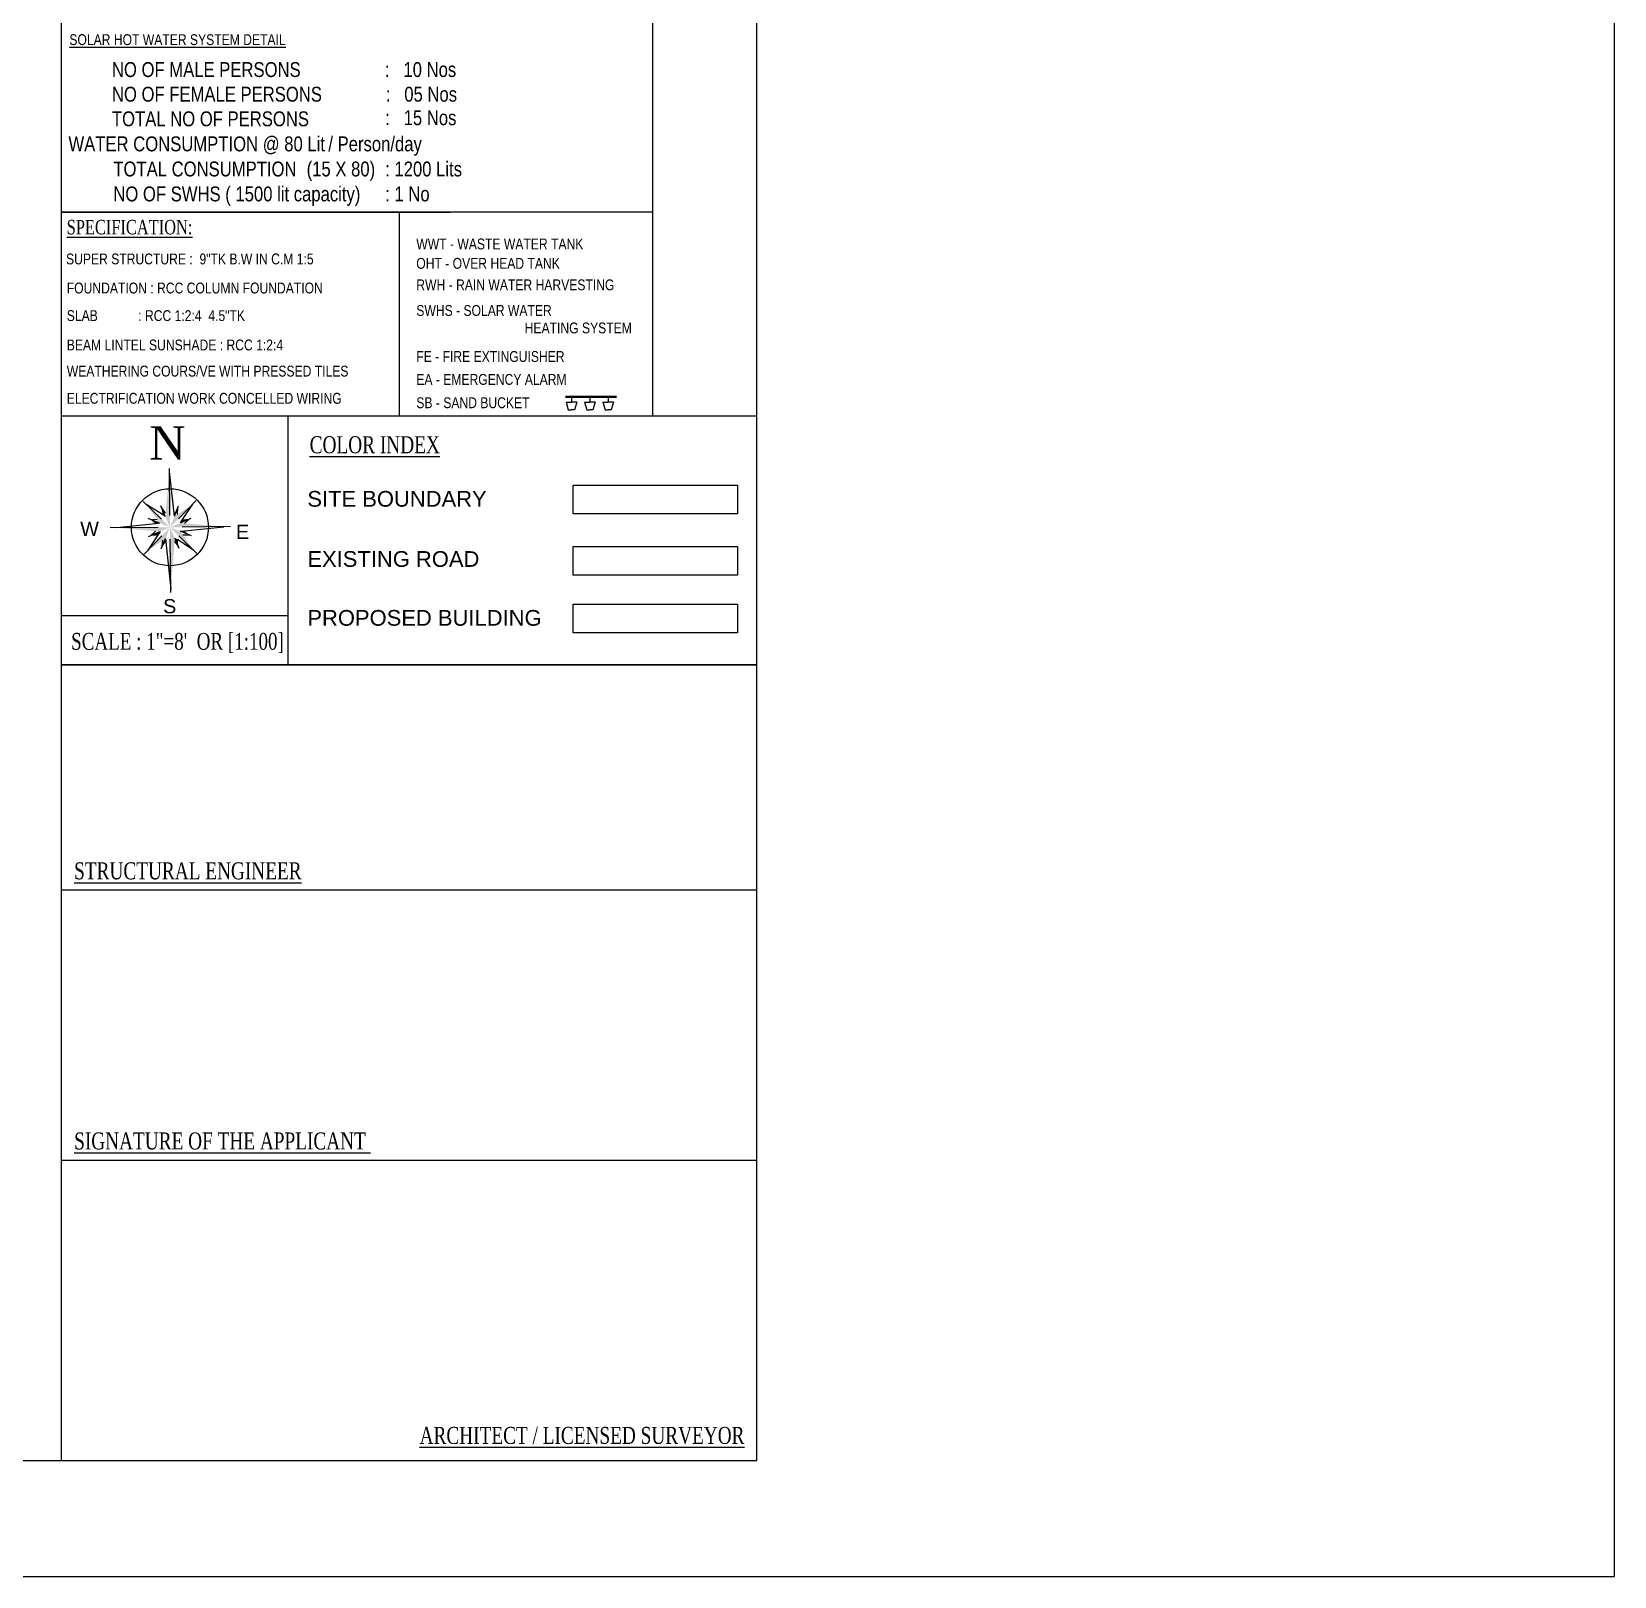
# Model space of a CAD drawing. Header units: metres. Extents: x 0 to 298, y 0 to 242.
# Drawn here: x 205.9 to 297.6, y 0 to 89.6 of the extents above; entities that cross this region are included whole.
import ezdxf
from ezdxf.enums import TextEntityAlignment as Align

# ---------------------------------------------------------------- set-up
doc = ezdxf.new("R2010")
doc.units = ezdxf.units.M
doc.styles.add('ROMANT', font='romantic.ttf')
doc.styles.add('style2', font='arial.ttf')
doc.styles.add('TIMES', font='times.ttf')

msp = doc.modelspace()

# ---------------------------------------------------------------- linework, layer by layer
for p, q in [((207.61826, 6.72489), (207.61826, 166.06417)), ((241.88809, 110.75869), (241.88809, 67.25736)), ((241.88809, 79.08319), (207.65896, 79.08319)), ((207.65896, 79.08319), (230.15581, 79.08319)), ((227.21982, 67.25736), (227.21982, 79.08319)), ((229.03811, 67.25737), (207.61893, 67.25737)), ((241.88809, 67.25736), (207.63628, 67.25736)), ((241.88809, 67.25736), (207.65896, 67.25736)), ((220.73183, 67.25736), (220.73183, 52.83788)), ((213.89755, 61.50597), (213.87429, 64.22925)), ((214.15604, 61.63962), (213.87681, 64.04335)), ((213.41699, 61.29493), (212.36185, 62.32183)), ((213.46923, 61.55594), (212.56058, 62.12842)), ((213.63805, 61.44667), (213.38807, 62.05685)), ((213.65412, 61.63282), (213.43251, 61.94836)), ((213.63805, 61.44667), (213.46923, 61.55594)), ((214.17715, 61.45398), (214.15604, 61.63962)), ((214.17715, 61.45398), (214.4105, 62.07072)), ((214.34295, 61.56779), (214.36873, 61.96033)), ((214.40224, 61.30829), (215.42915, 62.36343)), ((214.64441, 61.27438), (215.22744, 62.15617)), ((213.21906, 60.80882), (210.445, 60.77983)), ((213.06757, 61.01129), (210.83538, 60.78513)), ((213.2713, 61.06983), (212.65431, 61.32177)), ((213.17583, 61.25447), (212.76944, 61.27476)), ((213.07337, 60.58373), (212.78313, 60.33125)), ((213.32732, 61.052), (213.06757, 61.01129)), ((213.33387, 60.56867), (213.18818, 60.34358)), ((214.50502, 60.58455), (214.74644, 60.60642)), ((214.51706, 61.06813), (214.64441, 61.27438)), ((214.55399, 61.08723), (215.14533, 61.35555)), ((215.15944, 60.31453), (214.56104, 60.56672)), ((217.40814, 60.85647), (214.61328, 60.82773)), ((214.74644, 60.60642), (217.03635, 60.85142)), ((215.03249, 61.30435), (214.75923, 61.03423)), ((212.40345, 59.25453), (213.4301, 60.32826)), ((213.18818, 60.34358), (212.60167, 59.46185)), ((212.66843, 60.28075), (213.27836, 60.54932)), ((213.40326, 59.56558), (213.65544, 60.16398)), ((213.45726, 59.69647), (213.4894, 60.06876)), ((213.65544, 60.16398), (213.67656, 59.97834)), ((213.67656, 59.97834), (213.95553, 57.23034)), ((213.95805, 57.04445), (213.9162, 60.13033)), ((214.17848, 59.98514), (214.39571, 59.69474)), ((214.44428, 59.5797), (214.19455, 60.17129)), ((214.19455, 60.17129), (214.36311, 60.08061)), ((215.26348, 59.49784), (214.36311, 60.08061)), ((215.47074, 59.29613), (214.4156, 60.32303)), ((215.05738, 60.35754), (214.65677, 60.36349)), ((220.73183, 55.68254), (207.59156, 55.68254)), ((207.61826, 52.83788), (247.924, 52.83788)), ((247.89731, 52.83788), (207.61826, 52.83788)), ((247.924, 52.83788), (207.64495, 52.83788)), ((207.61826, 39.7935), (247.924, 39.7935)), ((207.61826, 24.1329), (247.924, 24.1329))]:
    msp.add_line(p, q)
at = {"ltscale": 2}
for p, q in [((236.83897, 68.42583), (239.78357, 68.42583)), ((236.83897, 68.36391), (239.78357, 68.36391)), ((236.8652, 68.07205), (236.99911, 67.61883)), ((236.8652, 68.07205), (237.17549, 68.07205)), ((237.17549, 68.42583), (237.17549, 68.11468)), ((237.17549, 68.07205), (237.17549, 68.11468)), ((237.48577, 68.07205), (237.17549, 68.07205)), ((237.48577, 68.07205), (237.35187, 67.61883)), ((237.93239, 68.07205), (238.24268, 68.07205)), ((237.93239, 68.07205), (238.0663, 67.61883)), ((238.24268, 68.42583), (238.24268, 68.11468)), ((238.24268, 68.07205), (238.24268, 68.11468)), ((238.55296, 68.07205), (238.24268, 68.07205)), ((238.55296, 68.07205), (238.41906, 67.61883)), ((238.99958, 68.07205), (239.13349, 67.61883)), ((238.99958, 68.07205), (239.30987, 68.07205)), ((239.30987, 68.42583), (239.30987, 68.11468)), ((239.30987, 68.07205), (239.30987, 68.11468)), ((239.62016, 68.07205), (239.30987, 68.07205)), ((239.62016, 68.07205), (239.48625, 67.61883)), ((236.99911, 67.61883), (237.17549, 67.61883)), ((237.35187, 67.61883), (237.17549, 67.61883)), ((238.0663, 67.61883), (238.24268, 67.61883)), ((238.41906, 67.61883), (238.24268, 67.61883)), ((239.13349, 67.61883), (239.30987, 67.61883)), ((239.48625, 67.61883), (239.30987, 67.61883))]:
    msp.add_line(p, q, dxfattribs=at)
at = {"ltscale": 18}
msp.add_line((247.87061, 67.25736), (207.59156, 67.25736), dxfattribs=at)
at = {"color": 4, "ltscale": 25}
msp.add_lwpolyline([(0, 0), (297.63255, 0), (297.63255, 241.96779), (0, 241.96779)], close=True, dxfattribs=at)
at = {"color": 1, "ltscale": 25}
msp.add_lwpolyline([(10.27602, 6.72489), (247.924, 6.72489), (247.924, 166.06417), (10.27602, 166.06417)], close=True, dxfattribs=at)
for points in [[(237.28711, 63.25383), (246.80669, 63.25383), (246.80669, 61.5939), (237.28711, 61.5939)], [(237.28711, 59.70532), (246.80669, 59.70532), (246.80669, 58.04539), (237.28711, 58.04539)], [(237.28711, 56.35874), (246.80669, 56.35874), (246.80669, 54.69881), (237.28711, 54.69881)]]:
    msp.add_lwpolyline(points, close=True)
msp.add_circle((213.90688, 60.81815), 2.23097)
for points in [[(213.90688, 60.81815), (213.87681, 64.04335), (213.63805, 61.44667)], [(213.90688, 60.81815), (212.56058, 62.12842), (213.32732, 61.052)], [(213.63805, 61.44667), (213.46923, 61.55594), (213.43251, 61.94836)], [(213.90688, 60.81815), (215.22744, 62.15617), (214.17715, 61.45398)], [(214.17715, 61.45398), (214.15604, 61.63962), (214.36873, 61.96033)], [(213.90688, 60.81815), (210.83538, 60.78513), (213.33387, 60.56867)], [(213.90688, 60.81815), (212.60167, 59.46185), (213.65544, 60.16398)], [(213.32732, 61.052), (213.06757, 61.01129), (212.76944, 61.27476)], [(213.33387, 60.56867), (213.18818, 60.34358), (212.78313, 60.33125)], [(213.90688, 60.81815), (217.03635, 60.85142), (214.51706, 61.06813)], [(213.90688, 60.81815), (213.95553, 57.23034), (214.19455, 60.17129)], [(213.90688, 60.81815), (215.26348, 59.49784), (214.50502, 60.58455)], [(214.50502, 60.58455), (214.74644, 60.60642), (215.05738, 60.35754)], [(214.51706, 61.06813), (214.64441, 61.27438), (215.03249, 61.30435)], [(213.65544, 60.16398), (213.67656, 59.97834), (213.45619, 59.69119)], [(214.19455, 60.17129), (214.36311, 60.08061), (214.39571, 59.69474)]]:
    msp.add_solid(points)

# ---------------------------------------------------------------- texts
for s, height, style, width, p in [('%%uSOLAR HOT WATER SYSTEM DETAIL', 0.6291258, 'style2', 0.8, (208.07645, 88.77197)), ('NO OF MALE PERSONS', 0.86373, 'style2', 0.8, (210.54388, 86.92093)), (':   10 Nos', 0.86373, 'style2', 0.8, (226.37002, 86.92093)), ('NO OF FEMALE PERSONS', 0.86373, 'style2', 0.8, (210.54388, 85.49303)), (' :   05 Nos', 0.86373, 'style2', 0.8, (226.15023, 85.49303)), ('TOTAL NO OF PERSONS', 0.86373, 'style2', 0.8, (210.54388, 84.06501)), (':   15 Nos', 0.86373, 'style2', 0.8, (226.38187, 84.12967)), ('WATER CONSUMPTION @ 80 Lit', 0.86373, 'style2', 0.8, (208.02452, 82.61299)), ('/ Person/day', 0.86373, 'style2', 0.8, (223.09016, 82.61299)), ('TOTAL CONSUMPTION ', 0.86373, 'style2', 0.8, (210.62571, 81.15784)), ('(15 X 80)', 0.86373, 'style2', 0.8, (221.8316, 81.15784)), (': 1200 Lits', 0.86373, 'style2', 0.8, (226.38475, 81.15784)), ('NO OF SWHS ( 1500 lit capacity)', 0.86373, 'style2', 0.8, (210.62571, 79.71177)), (': 1 No', 0.86373, 'style2', 0.8, (226.38558, 79.71177)), ('%%uSPECIFICATION:', 0.8388343, 'ROMANT', 0.75, (207.92133, 77.79951)), ('WWT - WASTE WATER TANK', 0.6291258, 'style2', 0.8, (228.18737, 76.92844)), ('SUPER STRUCTURE :  9"TK B.W IN C.M 1:5', 0.6291258, 'style2', 0.8, (207.88459, 76.05924)), ('OHT - OVER HEAD TANK', 0.6291258, 'style2', 0.8, (228.18737, 75.80357)), ('FOUNDATION : RCC COLUMN FOUNDATION', 0.6291258, 'style2', 0.8, (207.92679, 74.37363)), ('RWH - RAIN WATER HARVESTING', 0.6291258, 'style2', 0.8, (228.18737, 74.55682)), ('SLAB            : RCC 1:2:4  4.5"TK ', 0.6291258, 'style2', 0.8, (207.92679, 72.7747)), ('SWHS - SOLAR WATER ', 0.6291258, 'style2', 0.8, (228.18737, 73.07078)), ('HEATING SYSTEM', 0.6291258, 'style2', 0.8, (234.47044, 72.05944)), ('BEAM LINTEL SUNSHADE : RCC 1:2:4', 0.6291258, 'style2', 0.8, (207.92679, 71.0723)), ('FE - FIRE EXTINGUISHER ', 0.6291258, 'style2', 0.8, (228.18737, 70.40382)), ('WEATHERING COURS/VE WITH PRESSED TILES', 0.6291258, 'style2', 0.8, (207.92679, 69.55576)), ('EA - EMERGENCY ALARM', 0.6291258, 'style2', 0.8, (228.18737, 69.07558)), ('ELECTRIFICATION WORK CONCELLED WIRING ', 0.6291258, 'style2', 0.8, (207.92679, 67.97999)), ('SB - SAND BUCKET', 0.6291258, 'style2', 0.8, (228.18737, 67.72286)), ('%%UCOLOR INDEX', 0.9870964, 'ROMANT', 0.75, (222.00614, 65.10884)), ('SCALE : 1"=8\'  OR [1:100]  ', 0.9737503, 'ROMANT', 0.75, (208.17785, 53.71932)), ('%%USTRUCTURAL ENGINEER', 0.9858958, 'ROMANT', 0.75, (208.3538, 40.40842)), ('%%USIGNATURE OF THE APPLICANT ', 0.9858958, 'ROMANT', 0.75, (208.3538, 24.74782)), ('%%UARCHITECT / LICENSED SURVEYOR', 0.9858958, 'ROMANT', 0.75, (228.37967, 7.67733))]:
    msp.add_text(s, height=height, dxfattribs=dict(style=style, width=width)).set_placement(p)
for s, height, style, p in [('N', 1.93446, 'TIMES', (213.76121, 65.70673)), ('W', 0.82005, 'style2', (209.24862, 60.72581)), ('E', 0.82005, 'style2', (218.11533, 60.55485)), ('S', 0.82005, 'style2', (213.89335, 56.2423))]:
    msp.add_text(s, height=height, dxfattribs=dict(style=style)).set_placement(p, align=Align.MIDDLE_CENTER)
at = {"style": 'style2'}
for s, p in [('SITE BOUNDARY ', (221.87297, 62.01228)), ('EXISTING ROAD', (221.87297, 58.52373)), ('PROPOSED BUILDING', (221.87297, 55.11079))]:
    msp.add_text(s, height=0.9111659, dxfattribs=at).set_placement(p)

doc.saveas('drawing.dxf')
